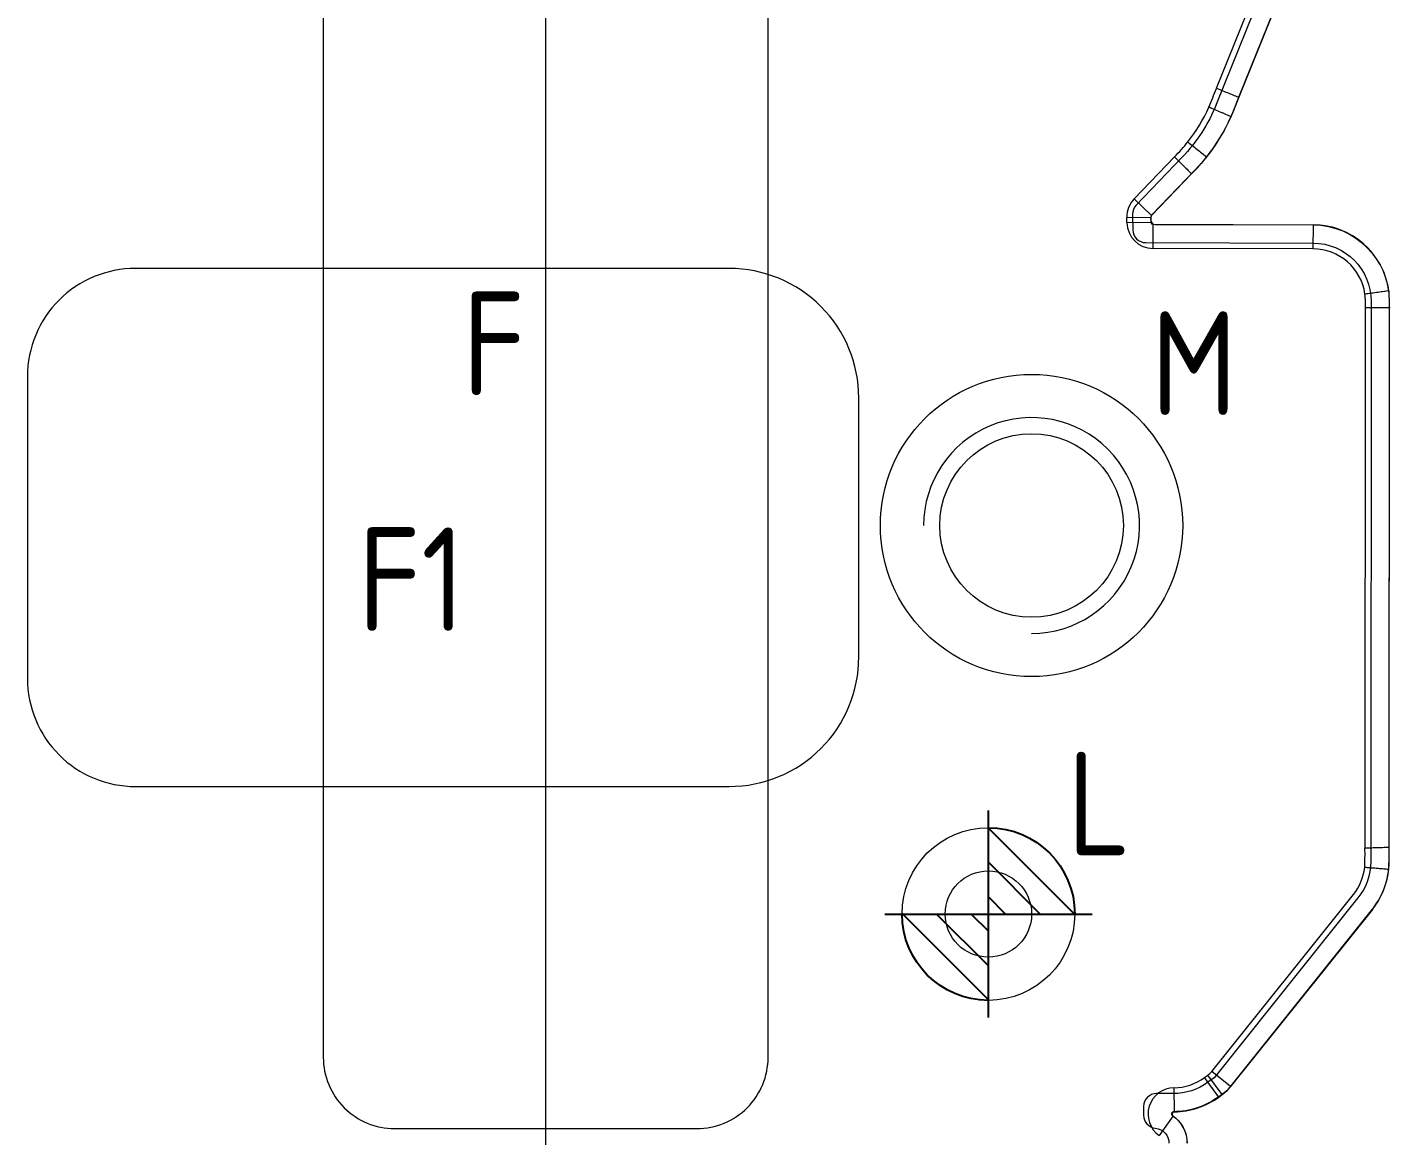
# Model space of a CAD drawing. Header units: millimetres. Extents: x 117382 to 126876, y -1151 to 1280.
# Drawn here: x 121139.3 to 121202.8, y 731.8 to 783.2 of the extents above; entities that cross this region are included whole.
import ezdxf
from ezdxf.enums import TextEntityAlignment as Align

# ---------------------------------------------------------------- set-up
doc = ezdxf.new("R2010")
doc.units = ezdxf.units.MM
doc.linetypes.add('$TD_AUDIT_GENERATED_(575F8F)', pattern=[0])
doc.linetypes.add('HIDDEN', pattern=[0])
for name, color, linetype in [('DIE_P', 2, 'Continuous'), ('DIE_P_O', 1, '$TD_AUDIT_GENERATED_(575F8F)'), ('DIM', 4, 'Continuous'), ('PRESS', 3, 'Continuous'), ('PS_P', 2, 'Continuous'), ('TEXT', 4, 'Continuous')]:
    doc.layers.add(name, color=color, linetype=linetype)
doc.styles.add('gbenor', font='gbenor.shx', dxfattribs={"bigfont": 'gbcbig.shx'})
doc.styles.get("Standard").update_dxf_attribs({"font": 'txt.shx', "width": 0.85, "bigfont": 'ctxt.shx'})
doc.dimstyles.new('T-2-WX', dxfattribs={"dimtxt": 2, "dimasz": 2, "dimexe": 0.5, "dimexo": 0.5, "dimgap": 0.5, "dimtad": 1, "dimtxsty": 'Standard', "dimblk": 'OPEN30', "dimcen": 0, "dimazin": 3, "dimtfac": 1, "dimtmove": 0, "dimatfit": 3, "dimldrblk": 'OPEN30', "dimlwd": -1, "dimlwe": -1})

# ---------------------------------------------------------------- blocks, each defined once
blk = doc.blocks.new('HENXIAO0')
at = {"color": 230}
for p, q in [((0, 0.6), (0, -0.6)), ((-0.5, -0.0027), (0, 0.4973)), ((-0.3, 0), (0, 0.3)), ((-0.1, 0), (0, 0.1)), ((-0.6, 0), (0.6, 0)), ((0.5, 0.0027), (0, -0.4973)), ((0.1, 0), (0, -0.1)), ((0.3, 0), (0, -0.3))]:
    blk.add_line(p, q, dxfattribs=at)
for start, end in [(90, 180), (270, 0)]:
    blk.add_arc((0, 0), 0.5, start, end, dxfattribs=at)
blk = doc.blocks.new('*D7612')
at = {"layer": 'Defpoints', "color": 0}
for p in [(121163.304, 874.828), (121253.304, 703.828), (121253.304, 700.321)]:
    blk.add_point(p, dxfattribs=at)
at = {"layer": 'DIM', "color": 0}
blk.add_line((121253.304, 703.328), (121253.304, 697.069), dxfattribs=at)
at = {"layer": 'DIM', "color": 0, "lineweight": 5, "insert": (121251.804, 698.445), "char_height": 2, "attachment_point": 5, "rotation": 90}
blk.add_mtext('90', dxfattribs=at)
blk = doc.blocks.new('_Open30')
blk = doc.blocks.new('*D7613')
at = {"layer": 'Defpoints', "color": 0}
for p in [(121163.304, 874.828), (121253.304, 703.828), (121259.3, 703.828)]:
    blk.add_point(p, dxfattribs=at)
at = {"layer": 'DIM', "color": 0}
blk.add_line((121253.804, 703.828), (121263.442, 703.828), dxfattribs=at)
at = {"layer": 'DIM', "color": 0, "lineweight": 5, "insert": (121261.621, 705.328), "char_height": 2, "attachment_point": 5}
blk.add_mtext('171', dxfattribs=at)
blk = doc.blocks.new('*u7593')
at = {"layer": 'DIE_P', "color": 155, "linetype": 'Continuous', "lineweight": 13}
for p, q in [((-42.541, -13.33), (-39.901, -6.78)), ((-46.358, -18.456), (-44.489, -16.508)), ((-46.358, -18.456), (-45.551, -19.23)), ((-46.697, -19.315), (-45.579, -19.3)), ((-46.694, -19.55), (-46.697, -19.315)), ((-46.694, -19.55), (-45.576, -19.535)), ((-45.479, -20.752), (-45.476, -19.634)), ((-38.072, -19.651), (-38.075, -20.769)), ((-38.075, -20.769), (-45.479, -20.752)), ((-35.666, -48.536), (-35.649, -23.504)), ((-42.765, -58.877), (-36.2, -50.674)), ((-43.099, -59.163), (-42.94, -59.046)), ((-42.278, -59.947), (-42.94, -59.046)), ((-41.892, -59.576), (-42.765, -58.877)), ((-44.496, -60.753), (-44.51, -59.635)), ((-42.437, -60.064), (-43.099, -59.163)), ((-44.553, -60.935), (-45.196, -61.849))]:
    blk.add_line(p, q, dxfattribs=at)
at = {"layer": 'DIE_P', "color": 2, "linetype": 'Continuous', "lineweight": 13}
for p, q in [((-41.504, -13.748), (-38.633, -6.624)), ((-43.698, -17.298), (-45.551, -19.23)), ((-45.576, -19.535), (-45.579, -19.3)), ((-45.476, -19.634), (-38.072, -19.651)), ((-34.548, -48.504), (-34.531, -23.504)), ((-35.327, -51.372), (-41.892, -59.576)), ((-42.437, -60.064), (-42.278, -59.947))]:
    blk.add_line(p, q, dxfattribs=at)
at = {"layer": 'DIE_P', "color": 155, "linetype": 'Continuous', "lineweight": 13}
for centre, radius, start, end in [((-81.9, 2.149), 42.292, 337.25035, 338.5193), ((-49.695, -11.199), 7.432, 321.56077, 336.13694), ((-50.5, -10.498), 8.498, 315.0105, 321.2754), ((-45.479, -19.299), 1.218, 136.18667, 180.73332), ((-45.476, -19.534), 1.218, 180.73332, 269.86888), ((-38.08, -23.201), 2.432, 7.89819, 89.86888), ((-46.457, -48.845), 10.791, 356.90246, 1.64127), ((-38.098, -49.154), 2.432, 321.33156, 353.51685), ((-43.492, -58.295), 0.932, 306.33156, 321.33156), ((-44.495, -60.853), 1.218, 90.70697, 234.85772), ((-44.54, -57.204), 2.432, 270.70697, 306.33156)]:
    blk.add_arc(centre, radius, start, end, dxfattribs=at)
at = {"layer": 'DIE_P', "color": 2, "linetype": 'Continuous', "lineweight": 13}
for centre, radius, start, end in [((-81.9, 2.149), 43.41, 337.23642, 338.5193), ((-49.695, -11.199), 8.55, 321.56077, 336.21182), ((-50.5, -10.498), 9.616, 315.0105, 321.2754), ((-45.479, -19.299), 0.1, 136.18667, 180.73332), ((-45.476, -19.534), 0.1, 180.73332, 269.86888), ((-38.08, -23.201), 3.55, 7.89819, 89.86888), ((-46.457, -48.845), 11.909, 356.75461, 1.64127), ((-38.098, -49.154), 3.55, 321.33156, 354.08731), ((-43.492, -58.295), 2.05, 306.33156, 321.33156), ((-44.54, -57.204), 3.55, 270.70697, 306.33156), ((-44.495, -60.853), 0.1, 90.70697, 234.85772), ((-45.445, -62.203), 1.55, 0, 54.85772)]:
    blk.add_arc(centre, radius, start, end, dxfattribs=at)
blk.add_ellipse((-81.118, 1248.702), major_axis=(-68.201, 1907.972), ratio=0.000786, start_param=3.982475, end_param=3.983032, dxfattribs=at)
for points, degree, knots in [([(-42.541, -13.33), (-42.443, -13.369), (-42.346, -13.409), (-42.155, -13.485), (-42.062, -13.523), (-41.884, -13.595), (-41.799, -13.629), (-41.641, -13.692), (-41.569, -13.722), (-41.504, -13.748)], 3, [0, 0, 0, 0, 0.25, 0.25, 0.5, 0.5, 0.75, 0.75, 1, 1, 1, 1]), ([(-41.871, -14.648), (-41.936, -14.62), (-42.007, -14.589), (-42.124, -14.539), (-42.164, -14.522), (-42.227, -14.495), (-42.248, -14.485), (-42.291, -14.467), (-42.313, -14.457), (-42.423, -14.41), (-42.515, -14.371), (-42.633, -14.32), (-42.657, -14.31), (-42.705, -14.289), (-42.753, -14.268), (-42.807, -14.245), (-42.838, -14.232), (-42.85, -14.226), (-42.856, -14.224), (-42.874, -14.216), (-42.886, -14.211), (-42.898, -14.206)], 3, [0, 0, 0, 0, 0.25, 0.25, 0.375, 0.375, 0.4375, 0.4375, 0.5, 0.5, 0.75, 0.75, 0.8125, 0.8125, 0.875, 0.9375, 0.953125, 0.953125, 0.96875, 0.96875, 1, 1, 1, 1]), ([(-43.873, -15.819), (-43.791, -15.885), (-43.709, -15.95), (-43.548, -16.078), (-43.469, -16.14), (-43.319, -16.26), (-43.247, -16.317), (-43.114, -16.422), (-43.053, -16.471), (-42.998, -16.514)], 3, [0, 0, 0, 0, 0.25, 0.25, 0.5, 0.5, 0.75, 0.75, 1, 1, 1, 1]), ([(-44.49, -16.507), (-44.415, -16.581), (-44.341, -16.655), (-44.196, -16.801), (-44.125, -16.872), (-43.989, -17.007), (-43.924, -17.072), (-43.804, -17.192), (-43.749, -17.247), (-43.699, -17.297)], 3, [0, 0, 0, 0, 0.25, 0.25, 0.5, 0.5, 0.75, 0.75, 1, 1, 1, 1]), ([(-34.557, -22.713), (-34.627, -22.725), (-34.705, -22.737), (-34.875, -22.762), (-34.966, -22.775), (-35.157, -22.801), (-35.257, -22.814), (-35.462, -22.84), (-35.567, -22.853), (-35.671, -22.867)], 3, [0, 0, 0, 0, 0.25, 0.25, 0.5, 0.5, 0.75, 0.75, 1, 1, 1, 1]), ([(-35.649, -23.504), (-35.648, -23.197), (-35.649, -23.184), (-35.65, -23.022), (-35.671, -22.867)], 2, [0, 0, 0, 0.5, 0.5, 1, 1, 1]), ([(-34.531, -23.504), (-34.601, -23.504), (-34.679, -23.504), (-34.849, -23.504), (-34.94, -23.504), (-35.132, -23.504), (-35.233, -23.504), (-35.438, -23.504), (-35.543, -23.504), (-35.649, -23.503)], 3, [0, 0, 0, 0, 0.25, 0.25, 0.5, 0.5, 0.75, 0.75, 1, 1, 1, 1]), ([(-34.553, -48.504), (-34.623, -48.506), (-34.702, -48.509), (-34.871, -48.513), (-34.963, -48.516), (-35.155, -48.522), (-35.255, -48.524), (-35.461, -48.53), (-35.566, -48.533), (-35.671, -48.536)], 3, [0, 0, 0, 0, 0.25, 0.25, 0.5, 0.5, 0.75, 0.75, 1, 1, 1, 1]), ([(-34.567, -49.52), (-34.638, -49.514), (-34.715, -49.508), (-34.842, -49.498), (-34.885, -49.494), (-34.954, -49.489), (-34.977, -49.487), (-35.024, -49.483), (-35.047, -49.481), (-35.167, -49.471), (-35.266, -49.463), (-35.394, -49.453), (-35.42, -49.45), (-35.472, -49.446), (-35.524, -49.442), (-35.59, -49.436), (-35.63, -49.433), (-35.656, -49.431), (-35.669, -49.43), (-35.682, -49.429)], 3, [0, 0, 0, 0, 0.25, 0.25, 0.375, 0.375, 0.4375, 0.4375, 0.5, 0.5, 0.75, 0.75, 0.8125, 0.8125, 0.875, 0.9375, 0.96875, 0.96875, 1, 1, 1, 1])]:
    blk.add_open_spline(points, degree=degree, knots=knots, dxfattribs=at)

msp = doc.modelspace()

# ---------------------------------------------------------------- linework, layer by layer
at = {"layer": 'DIE_P', "color": 1, "linetype": 'Continuous', "lineweight": 5}
msp.add_lwpolyline([(121243.304, 874.832, -0.414214), (121253.304, 864.832), (121253.304, 708.828, -0.414214), (121248.304, 703.828), (121168.304, 703.828, -0.414214), (121163.304, 708.828), (121163.304, 869.832, -0.414214), (121168.304, 874.832)], format="xyb", close=True, dxfattribs=at)
at = {"layer": 'DIE_P', "color": 94, "linetype": 'Continuous', "lineweight": 5}
msp.add_lwpolyline([(121162.098, 806.459, 0.414214), (121160.298, 804.659), (121160.298, 799.34), (121156.303, 799.34, 0.414214), (121153.003, 796.04), (121153.003, 735.473, 0.414214), (121156.303, 732.173), (121170.303, 732.173, 0.414214), (121173.603, 735.473), (121173.603, 796.04, 0.414214), (121170.303, 799.34), (121166.307, 799.34), (121166.307, 804.659, 0.414214), (121164.507, 806.459)], format="xyb", close=True, dxfattribs=at)
at = {"layer": 'DIE_P', "color": 6, "linetype": 'Continuous', "lineweight": 5, "ltscale": 0.15}
for points in [[(121197.492, 787.398), (121194.359, 779.622, -0.095704), (121192.773, 777.168), (121190.648, 774.953, 0.196857), (121190.481, 774.53), (121190.49, 773.807, 0.409801), (121191.089, 773.215), (121198.837, 773.197, -0.413748), (121201.531, 770.496), (121201.513, 744.542, -0.170162), (121200.921, 742.857), (121194.257, 734.53), (121193.971, 734.319, -0.160217), (121192.368, 733.795), (121191.592, 733.796, 0.414613), (121190.992, 733.196), (121190.992, 732.79, 0.386273), (121191.534, 732.192, -0.386273), (121192.167, 731.496)], [(121198.269, 787.078), (121195.138, 779.308, -0.095704), (121193.379, 776.587), (121191.379, 774.502, 0.196857), (121191.323, 774.361), (121191.325, 774.252, 0.409801), (121191.524, 774.054), (121198.839, 774.037, -0.413748), (121202.371, 770.495), (121202.353, 744.542, -0.170162), (121201.577, 742.332), (121194.844, 733.919), (121194.469, 733.643, -0.160217), (121192.367, 732.955), (121192.385, 732.955, 0.740204), (121192.329, 732.772, -0.249133), (121193.007, 731.496)]]:
    msp.add_lwpolyline(points, format="xyb", dxfattribs=at)
at = {"layer": 'DIE_P', "color": 4, "linetype": 'Continuous', "lineweight": 5}
msp.add_lwpolyline([(121177.803, 754.021), (121177.803, 766.021, 0.414214), (121171.803, 772.021), (121144.303, 772.021, 0.414214), (121139.303, 767.021), (121139.303, 753.021, 0.414214), (121144.303, 748.021), (121171.803, 748.021, 0.414214)], format="xyb", close=True, dxfattribs=at)
at = {"layer": 'DIE_P', "lineweight": 5}
msp.add_lwpolyline([(121185.804, 755.112, 2.414214), (121180.804, 760.112)], format="xyb", dxfattribs=at)
at = {"layer": 'DIE_P', "linetype": 'Continuous', "lineweight": 5, "ltscale": 10}
msp.add_circle((121185.804, 760.112), 7, dxfattribs=at)
at = {"layer": 'DIE_P', "lineweight": 5}
msp.add_circle((121185.804, 760.112), 4.25, dxfattribs=at)
at = {"layer": 'DIE_P', "color": 1, "lineweight": 5}
msp.add_circle((121183.804, 742.112), 4, dxfattribs=at)
at = {"layer": 'DIE_P_O', "color": 3, "lineweight": 5}
msp.add_circle((121183.804, 742.112), 2, dxfattribs=at)
at = {"layer": 'PRESS', "color": 8, "linetype": 'HIDDEN', "lineweight": 5}
msp.add_lwpolyline([(121163.304, 703.828), (121163.304, 874.828), (121253.304, 874.828), (121253.304, 703.828)], close=True, dxfattribs=at)

# ---------------------------------------------------------------- block references
at = {"layer": 'DIE_P', "color": 1, "lineweight": 5, "xscale": -8, "yscale": 8, "zscale": 8, "rotation": 180}
msp.add_blockref('HENXIAO0', (121183.804, 742.112), dxfattribs=at)
at = {"layer": 'PS_P', "color": 2}
msp.add_blockref('*u7593', (121236.912, 793.698), dxfattribs=at)

# ---------------------------------------------------------------- texts
at = {"layer": 'TEXT', "color": 4, "lineweight": 5, "style": 'gbenor'}
for s, p in [('F', (121160.903, 768.541)), ('M', (121193.327, 767.635)), ('F1 ', (121158.396, 757.621)), ('L', (121188.923, 747.231))]:
    msp.add_text(s, height=4.8, dxfattribs=at).set_placement(p, align=Align.MIDDLE_CENTER)

# ---------------------------------------------------------------- dimensions: what is measured, and where the dimension line sits
at = {"layer": 'DIM', "color": 4, "lineweight": 5}
for offset, dtype, picture, middle in [((0, -3.507), 1, '*D7612', (121251.804, 698.445)), ((5.996, 0), 0, '*D7613', (121261.621, 705.328))]:
    dim = msp.add_ordinate_dim(feature_location=(121253.304, 703.828), offset=offset, dtype=dtype, origin=(121163.304, 874.828), dimstyle='T-2-WX', dxfattribs=at)
    dim.commit()
    dim.dimension.update_dxf_attribs({"geometry": picture, "text_midpoint": middle})

doc.saveas('drawing.dxf')
